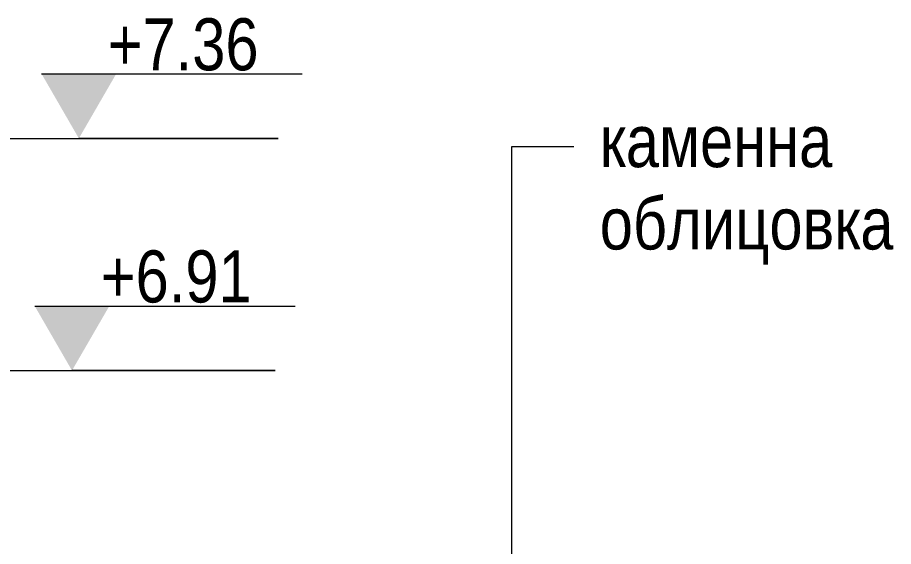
# Model space of a CAD drawing. Header units: centimetres. Extents: x 0 to 25250, y 0 to 2250.
# Drawn here: x 21594 to 21762.2, y 910.3 to 1011.9 of the extents above; entities that cross this region are included whole.
import ezdxf

# ---------------------------------------------------------------- set-up
doc = ezdxf.new("R2010")
doc.units = ezdxf.units.CM
for name, color, linetype, lineweight in [('A-ANNO-NOTE', 7, 'Continuous', 9), ('G-ANNO-DIMS', 7, 'Continuous', 9), ('G-ANNO-TEXT', 7, 'Continuous', 9)]:
    doc.layers.add(name, color=color, linetype=linetype, lineweight=lineweight)
doc.styles.add('24-View-3$0$Arial Narrow', font='ARIALN.TTF', dxfattribs={"height": 10})
doc.styles.add('24-View-3$0$Arial Narrow_2', font='ARIALN.TTF', dxfattribs={"height": 10})

# ---------------------------------------------------------------- blocks, each defined once
blk = doc.blocks.new('Spot Elevations - ELEVATION_PROJECT-150941-ЮГ')
at = {"layer": 'A-ANNO-NOTE'}
blk.add_hatch(color=256, dxfattribs=at).paths.add_polyline_path([(772.59, 642.39), (786.9, 642.39), (779.74, 630)])
blk.add_line((772.59, 642.39), (822.59, 642.39), dxfattribs=at)

msp = doc.modelspace()

# ---------------------------------------------------------------- linework, layer by layer
at = {"layer": 'G-ANNO-DIMS'}
for p, q in [((21587.08, 988.69), (21644.03, 988.69)), ((21644.03, 988.69), (21605.78, 988.69)), ((21587.08, 944.07), (21643.5, 944.07)), ((21643.5, 944.07), (21604.46, 944.07))]:
    msp.add_line(p, q, dxfattribs=at)
at = {"layer": 'G-ANNO-TEXT'}
for p, q in [((21688.91, 987.16), (21700.79, 987.16)), ((21688.91, 870.47), (21688.91, 987.16))]:
    msp.add_line(p, q, dxfattribs=at)

# ---------------------------------------------------------------- block references
at = {"layer": 'G-ANNO-DIMS'}
for p in [(20826.04, 358.69), (20824.72, 314.07)]:
    msp.add_blockref('Spot Elevations - ELEVATION_PROJECT-150941-ЮГ', p, dxfattribs=at)

# ---------------------------------------------------------------- texts
at = {"layer": 'G-ANNO-DIMS', "char_height": 10, "width": 34.7536, "attachment_point": 1, "line_spacing_factor": 0.974696, "style": '24-View-3$0$Arial Narrow'}
for s, insert in [('+7.36', (21611.3, 1011.78)), ('+6.91', (21609.98, 967.16))]:
    msp.add_mtext(s, dxfattribs=dict(at, insert=insert))
at = {"layer": 'G-ANNO-TEXT', "insert": (21705.79, 993.17), "char_height": 10, "width": 76.4, "attachment_point": 1, "line_spacing_factor": 0.949189, "style": '24-View-3$0$Arial Narrow_2'}
msp.add_mtext('\\pt15,30,45,60,75,90,105,120,135,150,165,180,195,210,225,240,255,270,285,300,315,330,345,360,375,390,405,420,435,450,465,480;{\\fArial Narrow|b0|i0|c204|p34;каменна облицовка}', dxfattribs=at)

doc.saveas('drawing.dxf')
